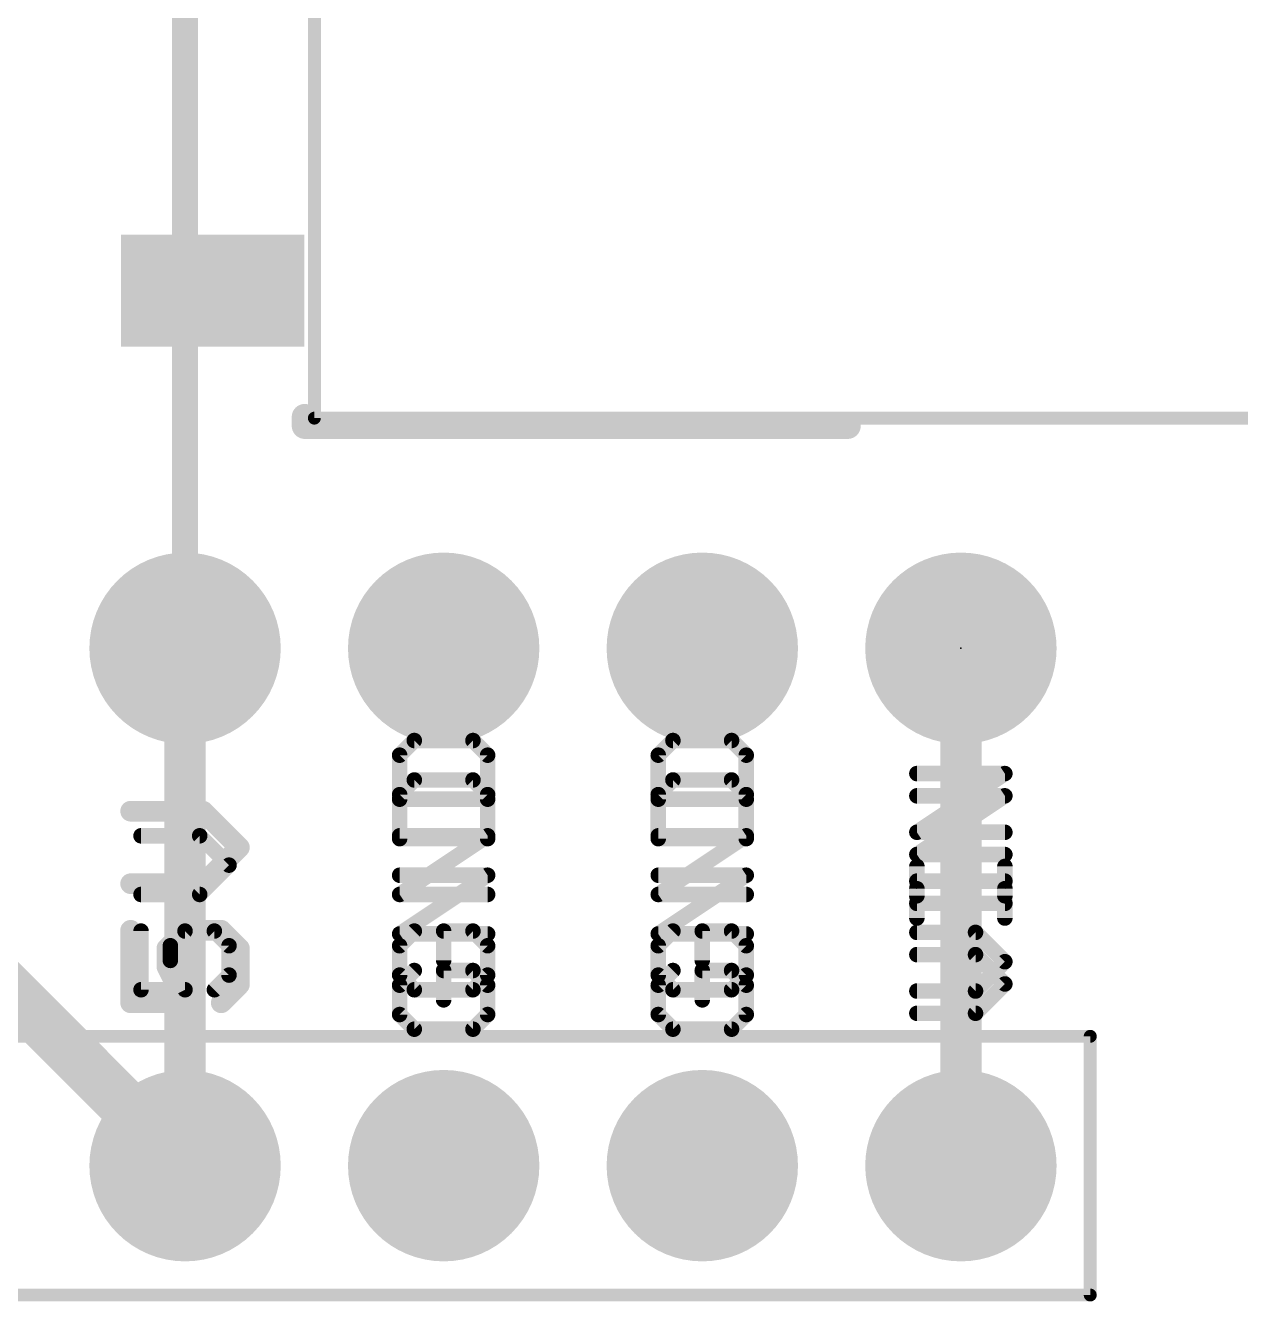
# Model space of a CAD drawing. Extents: x -16 to 95, y -11 to 53.
# Drawn here: x 27.64 to 39.58, y 1.21 to 13.73 of the extents above; entities that cross this region are included whole.
import ezdxf

# ---------------------------------------------------------------- set-up
doc = ezdxf.new("R2010")
doc.units = 0
for name, color, linetype in [('1', 12, 'CONTINUOUS'), ('16', 132, 'CONTINUOUS'), ('17', 110, 'CONTINUOUS'), ('21', 41, 'CONTINUOUS'), ('23', 53, 'CONTINUOUS'), ('51', 53, 'CONTINUOUS')]:
    doc.layers.add(name, color=color, linetype=linetype)

# ---------------------------------------------------------------- blocks, each defined once
blk = doc.blocks.new('RECT')
blk.add_solid([(-0.5, -0.5), (0.5, -0.5), (-0.5, 0.5), (0.5, 0.5)])
blk = doc.blocks.new('ROUNDP')
at = {"const_width": 0.5}
blk.add_lwpolyline([(0, -0.25, 1), (0, 0.25, 1), (0, -0.25)], format="xyb", dxfattribs=at)

msp = doc.modelspace()

# ---------------------------------------------------------------- linework, layer by layer
at = {"layer": '1', "const_width": 0.508}
msp.add_lwpolyline([(26.67, 5.08), (29.21, 2.54)], dxfattribs=at)
at = {"layer": '1', "const_width": 0.254}
msp.add_lwpolyline([(29.1202, 2.4502, 1), (29.2998, 2.6298)], format="xyb", dxfattribs=at)
at = {"layer": '16'}
for points, const_width in [([(29.21, 7.62), (29.21, 33.02)], 0.254), ([(29.21, 2.54), (29.21, 7.62)], 0.4064), ([(36.83, 2.54), (36.83, 7.62)], 0.4064)]:
    msp.add_lwpolyline(points, dxfattribs=dict(at, const_width=const_width))
for points, const_width in [([(29.3116, 7.62, 1), (29.1084, 7.62)], 0.2032), ([(36.9316, 7.62, 1), (36.7284, 7.62)], 0.2032), ([(29.1465, 7.62, 1), (29.2735, 7.62)], 0.127), ([(29.1084, 2.54, 1), (29.3116, 2.54)], 0.2032), ([(36.7284, 2.54, 1), (36.9316, 2.54)], 0.2032)]:
    msp.add_lwpolyline(points, format="xyb", dxfattribs=dict(at, const_width=const_width))
at = {"layer": '21'}
for points, const_width in [([(30.385, 9.892), (30.385, 9.803)], 0.254), ([(30.385, 9.803), (35.719, 9.803)], 0.254), ([(31.4615, 6.3272), (31.3175, 6.1831)], 0.1524), ([(32.0377, 6.3272), (31.4615, 6.3272)], 0.1524), ([(32.1818, 6.1831), (32.0377, 6.3272)], 0.1524), ([(34.0015, 6.3272), (33.8575, 6.1831)], 0.1524), ([(34.5777, 6.3272), (34.0015, 6.3272)], 0.1524), ([(34.7218, 6.1831), (34.5777, 6.3272)], 0.1524), ([(31.3175, 6.1831), (31.3175, 5.751)], 0.1524), ([(32.1818, 5.751), (32.1818, 6.1831)], 0.1524), ([(33.8575, 6.1831), (33.8575, 5.751)], 0.1524), ([(34.7218, 5.751), (34.7218, 6.1831)], 0.1524), ([(36.3975, 5.595), (37.2618, 6.1713)], 0.1524), ([(37.2618, 6.1713), (36.3975, 6.1713)], 0.1524), ([(29.3875, 6.0204), (28.6757, 6.0204)], 0.2032), ([(29.7434, 5.6645), (29.3875, 6.0204)], 0.2032), ([(29.3875, 5.3086), (29.7434, 5.6645)], 0.2032), ([(31.3175, 5.751), (32.1818, 5.751)], 0.1524), ([(33.8575, 5.751), (34.7218, 5.751)], 0.1524), ([(37.2618, 5.595), (36.3975, 5.595)], 0.1524), ([(28.6757, 5.3086), (29.3875, 5.3086)], 0.2032), ([(31.3175, 4.8154), (32.1818, 5.3917)], 0.1524), ([(32.1818, 5.3917), (31.3175, 5.3917)], 0.1524), ([(33.8575, 4.8154), (34.7218, 5.3917)], 0.1524), ([(34.7218, 5.3917), (33.8575, 5.3917)], 0.1524), ([(36.3975, 4.9714), (36.3975, 5.2595)], 0.1524), ([(37.2618, 4.9714), (37.2618, 5.2595)], 0.1524), ([(37.2618, 5.1154), (36.3975, 5.1154)], 0.1524), ([(28.6757, 4.851), (28.6757, 4.1392)], 0.2032), ([(29.0316, 4.6731), (29.2095, 4.851)], 0.2032), ([(29.2095, 4.851), (29.5655, 4.851)], 0.2032), ([(29.5655, 4.851), (29.7434, 4.6731)], 0.2032), ([(32.1818, 4.8154), (31.3175, 4.8154)], 0.1524), ([(34.7218, 4.8154), (33.8575, 4.8154)], 0.1524), ([(29.0316, 4.4951), (29.0316, 4.6731)], 0.2032), ([(29.7434, 4.6731), (29.7434, 4.3172)], 0.2032), ([(36.9737, 4.6121), (36.3975, 4.6121)], 0.1524), ([(37.2618, 4.324), (36.9737, 4.6121)], 0.1524), ([(29.2095, 4.1392), (29.0316, 4.4951)], 0.2032), ([(31.4615, 4.4561), (31.3175, 4.3121)], 0.1524), ([(32.0377, 4.4561), (31.7496, 4.4561)], 0.1524), ([(31.7496, 4.4561), (31.7496, 4.168)], 0.1524), ([(32.1818, 4.3121), (32.0377, 4.4561)], 0.1524), ([(34.0015, 4.4561), (33.8575, 4.3121)], 0.1524), ([(34.5777, 4.4561), (34.2896, 4.4561)], 0.1524), ([(34.2896, 4.4561), (34.2896, 4.168)], 0.1524), ([(34.7218, 4.3121), (34.5777, 4.4561)], 0.1524), ([(29.7434, 4.3172), (29.5655, 4.1392)], 0.2032), ([(31.3175, 4.3121), (31.3175, 4.024)], 0.1524), ([(32.1818, 4.024), (32.1818, 4.3121)], 0.1524), ([(33.8575, 4.3121), (33.8575, 4.024)], 0.1524), ([(34.7218, 4.024), (34.7218, 4.3121)], 0.1524), ([(36.9737, 4.0358), (37.2618, 4.324)], 0.1524), ([(28.6757, 4.1392), (29.2095, 4.1392)], 0.2032), ([(31.3175, 4.024), (31.4615, 3.8799)], 0.1524), ([(32.0377, 3.8799), (32.1818, 4.024)], 0.1524), ([(33.8575, 4.024), (34.0015, 3.8799)], 0.1524), ([(34.5777, 3.8799), (34.7218, 4.024)], 0.1524), ([(36.3975, 4.0358), (36.9737, 4.0358)], 0.1524), ([(31.4615, 3.8799), (32.0377, 3.8799)], 0.1524), ([(34.0015, 3.8799), (34.5777, 3.8799)], 0.1524)]:
    msp.add_lwpolyline(points, dxfattribs=dict(at, const_width=const_width))
for points, const_width in [([(30.4485, 9.892, 1), (30.3215, 9.892)], 0.127), ([(30.385, 9.8665, 1), (30.385, 9.7395)], 0.127), ([(35.719, 9.7395, 1), (35.719, 9.8665)], 0.127), ([(30.3215, 9.803, 1), (30.4485, 9.803)], 0.127), ([(31.4615, 6.3653, 1), (31.4615, 6.2891)], 0.0762), ([(31.4885, 6.3002, 1), (31.4346, 6.3541)], 0.0762), ([(32.0647, 6.3541, 1), (32.0108, 6.3002)], 0.0762), ([(32.0377, 6.2891, 1), (32.0377, 6.3653)], 0.0762), ([(34.0015, 6.3653, 1), (34.0015, 6.2891)], 0.0762), ([(34.0285, 6.3002, 1), (33.9746, 6.3541)], 0.0762), ([(34.6047, 6.3541, 1), (34.5508, 6.3002)], 0.0762), ([(34.5777, 6.2891, 1), (34.5777, 6.3653)], 0.0762), ([(31.2905, 6.2101, 1), (31.3444, 6.1562)], 0.0762), ([(31.3556, 6.1831, 1), (31.2794, 6.1831)], 0.0762), ([(32.2199, 6.1831, 1), (32.1437, 6.1831)], 0.0762), ([(32.1549, 6.1562, 1), (32.2087, 6.2101)], 0.0762), ([(33.8305, 6.2101, 1), (33.8844, 6.1562)], 0.0762), ([(33.8956, 6.1831, 1), (33.8194, 6.1831)], 0.0762), ([(34.7599, 6.1831, 1), (34.6837, 6.1831)], 0.0762), ([(34.6949, 6.1562, 1), (34.7487, 6.2101)], 0.0762), ([(36.3975, 6.2094, 1), (36.3975, 6.1332)], 0.0762), ([(37.2829, 6.1396, 1), (37.2407, 6.203)], 0.0762), ([(37.2618, 6.1332, 1), (37.2618, 6.2094)], 0.0762), ([(28.6757, 6.0712, 1), (28.6757, 5.9696)], 0.1016), ([(29.4234, 6.0563, 1), (29.3516, 5.9845)], 0.1016), ([(29.3875, 5.9696, 1), (29.3875, 6.0712)], 0.1016), ([(29.7793, 5.6286, 1), (29.7075, 5.7004)], 0.1016), ([(31.3175, 5.7891, 1), (31.3175, 5.7129)], 0.0762), ([(31.2794, 5.751, 1), (31.3556, 5.751)], 0.0762), ([(32.1437, 5.751, 1), (32.2199, 5.751)], 0.0762), ([(32.1818, 5.7129, 1), (32.1818, 5.7891)], 0.0762), ([(33.8575, 5.7891, 1), (33.8575, 5.7129)], 0.0762), ([(33.8194, 5.751, 1), (33.8956, 5.751)], 0.0762), ([(34.6837, 5.751, 1), (34.7599, 5.751)], 0.0762), ([(34.7218, 5.7129, 1), (34.7218, 5.7891)], 0.0762), ([(29.7075, 5.6286, 1), (29.7793, 5.7004)], 0.1016), ([(36.3763, 5.6267, 1), (36.4186, 5.5633)], 0.0762), ([(36.3975, 5.6331, 1), (36.3975, 5.5569)], 0.0762), ([(37.2618, 5.5569, 1), (37.2618, 5.6331)], 0.0762), ([(28.6757, 5.3594, 1), (28.6757, 5.2578)], 0.1016), ([(29.3516, 5.3445, 1), (29.4234, 5.2727)], 0.1016), ([(29.3875, 5.2578, 1), (29.3875, 5.3594)], 0.1016), ([(31.3175, 5.4298, 1), (31.3175, 5.3536)], 0.0762), ([(32.2029, 5.36, 1), (32.1607, 5.4234)], 0.0762), ([(32.1818, 5.3536, 1), (32.1818, 5.4298)], 0.0762), ([(33.8575, 5.4298, 1), (33.8575, 5.3536)], 0.0762), ([(34.7429, 5.36, 1), (34.7007, 5.4234)], 0.0762), ([(34.7218, 5.3536, 1), (34.7218, 5.4298)], 0.0762), ([(36.4356, 5.2595, 1), (36.3594, 5.2595)], 0.0762), ([(37.2999, 5.2595, 1), (37.2237, 5.2595)], 0.0762), ([(36.3975, 5.1535, 1), (36.3975, 5.0773)], 0.0762), ([(37.2618, 5.0773, 1), (37.2618, 5.1535)], 0.0762), ([(28.7265, 4.851, 1), (28.6249, 4.851)], 0.1016), ([(29.2095, 4.9018, 1), (29.2095, 4.8002)], 0.1016), ([(29.2455, 4.8151, 1), (29.1736, 4.8869)], 0.1016), ([(29.6014, 4.8869, 1), (29.5295, 4.8151)], 0.1016), ([(29.5655, 4.8002, 1), (29.5655, 4.9018)], 0.1016), ([(31.3175, 4.8535, 1), (31.3175, 4.7773)], 0.0762), ([(32.1818, 4.7773, 1), (32.1818, 4.8535)], 0.0762), ([(33.8575, 4.8535, 1), (33.8575, 4.7773)], 0.0762), ([(34.7218, 4.7773, 1), (34.7218, 4.8535)], 0.0762), ([(36.3594, 4.9714, 1), (36.4356, 4.9714)], 0.0762), ([(37.2237, 4.9714, 1), (37.2999, 4.9714)], 0.0762), ([(29.0824, 4.6731, 1), (28.9808, 4.6731)], 0.1016), ([(29.7942, 4.6731, 1), (29.6926, 4.6731)], 0.1016), ([(31.2963, 4.8471, 1), (31.3386, 4.7837)], 0.0762), ([(33.8363, 4.8471, 1), (33.8786, 4.7837)], 0.0762), ([(28.9957, 4.709, 1), (29.0675, 4.6371)], 0.1016), ([(29.7075, 4.6371, 1), (29.7793, 4.709)], 0.1016), ([(36.3975, 4.6502, 1), (36.3975, 4.574)], 0.0762), ([(37.0006, 4.639, 1), (36.9467, 4.5851)], 0.0762), ([(36.9737, 4.574, 1), (36.9737, 4.6502)], 0.0762), ([(29.077, 4.5178, 1), (28.9862, 4.4724)], 0.1016), ([(28.9808, 4.4951, 1), (29.0824, 4.4951)], 0.1016), ([(31.4885, 4.4292, 1), (31.4346, 4.4831)], 0.0762), ([(31.7496, 4.4942, 1), (31.7496, 4.418)], 0.0762), ([(31.7877, 4.4561, 1), (31.7115, 4.4561)], 0.0762), ([(32.0647, 4.4831, 1), (32.0108, 4.4292)], 0.0762), ([(32.0377, 4.418, 1), (32.0377, 4.4942)], 0.0762), ([(34.0285, 4.4292, 1), (33.9746, 4.4831)], 0.0762), ([(34.2896, 4.4942, 1), (34.2896, 4.418)], 0.0762), ([(34.3277, 4.4561, 1), (34.2515, 4.4561)], 0.0762), ([(34.6047, 4.4831, 1), (34.5508, 4.4292)], 0.0762), ([(34.5777, 4.418, 1), (34.5777, 4.4942)], 0.0762), ([(29.7793, 4.2812, 1), (29.7075, 4.3531)], 0.1016), ([(31.3556, 4.3121, 1), (31.2794, 4.3121)], 0.0762), ([(32.2199, 4.3121, 1), (32.1437, 4.3121)], 0.0762), ([(33.8956, 4.3121, 1), (33.8194, 4.3121)], 0.0762), ([(34.7599, 4.3121, 1), (34.6837, 4.3121)], 0.0762), ([(37.2887, 4.297, 1), (37.2349, 4.3509)], 0.0762), ([(37.2349, 4.297, 1), (37.2887, 4.3509)], 0.0762), ([(29.6926, 4.3172, 1), (29.7942, 4.3172)], 0.1016), ([(31.2905, 4.339, 1), (31.3444, 4.2851)], 0.0762), ([(32.1549, 4.2851, 1), (32.2087, 4.339)], 0.0762), ([(33.8305, 4.339, 1), (33.8844, 4.2851)], 0.0762), ([(34.6949, 4.2851, 1), (34.7487, 4.339)], 0.0762), ([(28.6757, 4.19, 1), (28.6757, 4.0884)], 0.1016), ([(28.6249, 4.1392, 1), (28.7265, 4.1392)], 0.1016), ([(29.1641, 4.1165, 1), (29.255, 4.1619)], 0.1016), ([(29.2095, 4.0884, 1), (29.2095, 4.19)], 0.1016), ([(29.5295, 4.1751, 1), (29.6014, 4.1033)], 0.1016), ([(31.7115, 4.168, 1), (31.7877, 4.168)], 0.0762), ([(34.2515, 4.168, 1), (34.3277, 4.168)], 0.0762), ([(31.3444, 4.0509, 1), (31.2905, 3.997)], 0.0762), ([(31.2794, 4.024, 1), (31.3556, 4.024)], 0.0762), ([(32.1437, 4.024, 1), (32.2199, 4.024)], 0.0762), ([(32.2087, 3.997, 1), (32.1549, 4.0509)], 0.0762), ([(33.8844, 4.0509, 1), (33.8305, 3.997)], 0.0762), ([(33.8194, 4.024, 1), (33.8956, 4.024)], 0.0762), ([(34.6837, 4.024, 1), (34.7599, 4.024)], 0.0762), ([(34.7487, 3.997, 1), (34.6949, 4.0509)], 0.0762), ([(36.3975, 4.0739, 1), (36.3975, 3.9977)], 0.0762), ([(36.9467, 4.0628, 1), (37.0006, 4.0089)], 0.0762), ([(36.9737, 3.9977, 1), (36.9737, 4.0739)], 0.0762), ([(31.4615, 3.918, 1), (31.4615, 3.8418)], 0.0762), ([(31.4346, 3.853, 1), (31.4885, 3.9069)], 0.0762), ([(32.0108, 3.9069, 1), (32.0647, 3.853)], 0.0762), ([(32.0377, 3.8418, 1), (32.0377, 3.918)], 0.0762), ([(34.0015, 3.918, 1), (34.0015, 3.8418)], 0.0762), ([(33.9746, 3.853, 1), (34.0285, 3.9069)], 0.0762), ([(34.5508, 3.9069, 1), (34.6047, 3.853)], 0.0762), ([(34.5777, 3.8418, 1), (34.5777, 3.918)], 0.0762)]:
    msp.add_lwpolyline(points, format="xyb", dxfattribs=dict(at, const_width=const_width))
at = {"layer": '23'}
msp.add_point((36.83, 7.62), dxfattribs=at)
at = {"layer": '51'}
for points, const_width in [([(30.48, 9.88), (30.48, 38.38)], 0.127), ([(59.28, 9.88), (30.48, 9.88)], 0.127), ([(31.4615, 6.7145), (31.3175, 6.5704)], 0.1524), ([(32.0377, 6.7145), (31.4615, 6.7145)], 0.1524), ([(32.1818, 6.5704), (32.0377, 6.7145)], 0.1524), ([(34.0015, 6.7145), (33.8575, 6.5704)], 0.1524), ([(34.5777, 6.7145), (34.0015, 6.7145)], 0.1524), ([(34.7218, 6.5704), (34.5777, 6.7145)], 0.1524), ([(31.3175, 6.5704), (31.3175, 6.1382)], 0.1524), ([(32.1818, 6.1382), (32.1818, 6.5704)], 0.1524), ([(33.8575, 6.5704), (33.8575, 6.1382)], 0.1524), ([(34.7218, 6.1382), (34.7218, 6.5704)], 0.1524), ([(36.3975, 5.8137), (37.2618, 6.3899)], 0.1524), ([(37.2618, 6.3899), (36.3975, 6.3899)], 0.1524), ([(31.3175, 6.1382), (32.1818, 6.1382)], 0.1524), ([(33.8575, 6.1382), (34.7218, 6.1382)], 0.1524), ([(37.2618, 5.8137), (36.3975, 5.8137)], 0.1524), ([(29.3537, 5.7789), (28.7775, 5.7789)], 0.1524), ([(29.6418, 5.4908), (29.3537, 5.7789)], 0.1524), ([(31.3175, 5.2027), (32.1818, 5.7789)], 0.1524), ([(32.1818, 5.7789), (31.3175, 5.7789)], 0.1524), ([(33.8575, 5.2027), (34.7218, 5.7789)], 0.1524), ([(34.7218, 5.7789), (33.8575, 5.7789)], 0.1524), ([(29.3537, 5.2027), (29.6418, 5.4908)], 0.1524), ([(36.3975, 5.19), (36.3975, 5.4781)], 0.1524), ([(37.2618, 5.19), (37.2618, 5.4781)], 0.1524), ([(37.2618, 5.3341), (36.3975, 5.3341)], 0.1524), ([(28.7775, 5.2027), (29.3537, 5.2027)], 0.1524), ([(32.1818, 5.2027), (31.3175, 5.2027)], 0.1524), ([(34.7218, 5.2027), (33.8575, 5.2027)], 0.1524), ([(28.7775, 4.8434), (28.7775, 4.2672)], 0.1524), ([(29.0656, 4.6994), (29.2096, 4.8434)], 0.1524), ([(29.2096, 4.8434), (29.4977, 4.8434)], 0.1524), ([(29.4977, 4.8434), (29.6418, 4.6994)], 0.1524), ([(31.4615, 4.8434), (31.3175, 4.6994)], 0.1524), ([(32.0377, 4.8434), (31.7496, 4.8434)], 0.1524), ([(31.7496, 4.8434), (31.7496, 4.5553)], 0.1524), ([(32.1818, 4.6994), (32.0377, 4.8434)], 0.1524), ([(34.0015, 4.8434), (33.8575, 4.6994)], 0.1524), ([(34.5777, 4.8434), (34.2896, 4.8434)], 0.1524), ([(34.2896, 4.8434), (34.2896, 4.5553)], 0.1524), ([(34.7218, 4.6994), (34.5777, 4.8434)], 0.1524), ([(36.9737, 4.8307), (36.3975, 4.8307)], 0.1524), ([(37.2618, 4.5426), (36.9737, 4.8307)], 0.1524), ([(29.0656, 4.5553), (29.0656, 4.6994)], 0.1524), ([(29.6418, 4.6994), (29.6418, 4.4113)], 0.1524), ([(31.3175, 4.6994), (31.3175, 4.4113)], 0.1524), ([(32.1818, 4.4113), (32.1818, 4.6994)], 0.1524), ([(33.8575, 4.6994), (33.8575, 4.4113)], 0.1524), ([(34.7218, 4.4113), (34.7218, 4.6994)], 0.1524), ([(29.2096, 4.2672), (29.0656, 4.5553)], 0.1524), ([(36.9737, 4.2545), (37.2618, 4.5426)], 0.1524), ([(29.6418, 4.4113), (29.4977, 4.2672)], 0.1524), ([(31.3175, 4.4113), (31.4615, 4.2672)], 0.1524), ([(32.0377, 4.2672), (32.1818, 4.4113)], 0.1524), ([(33.8575, 4.4113), (34.0015, 4.2672)], 0.1524), ([(34.5777, 4.2672), (34.7218, 4.4113)], 0.1524), ([(28.7775, 4.2672), (29.2096, 4.2672)], 0.1524), ([(31.4615, 4.2672), (32.0377, 4.2672)], 0.1524), ([(34.0015, 4.2672), (34.5777, 4.2672)], 0.1524), ([(36.3975, 4.2545), (36.9737, 4.2545)], 0.1524), ([(22.86, 3.81), (38.1, 3.81)], 0.127), ([(38.1, 3.81), (38.1, 1.27)], 0.127), ([(38.1, 1.27), (22.86, 1.27)], 0.127)]:
    msp.add_lwpolyline(points, dxfattribs=dict(at, const_width=const_width))
for points, const_width in [([(30.48, 9.9118, 1), (30.48, 9.8483)], 0.0635), ([(30.4483, 9.88, 1), (30.5117, 9.88)], 0.0635), ([(31.4615, 6.7526, 1), (31.4615, 6.6764)], 0.0762), ([(31.4885, 6.6875, 1), (31.4346, 6.7414)], 0.0762), ([(32.0647, 6.7414, 1), (32.0108, 6.6875)], 0.0762), ([(32.0377, 6.6764, 1), (32.0377, 6.7526)], 0.0762), ([(34.0015, 6.7526, 1), (34.0015, 6.6764)], 0.0762), ([(34.0285, 6.6875, 1), (33.9746, 6.7414)], 0.0762), ([(34.6047, 6.7414, 1), (34.5508, 6.6875)], 0.0762), ([(34.5777, 6.6764, 1), (34.5777, 6.7526)], 0.0762), ([(31.3556, 6.5704, 1), (31.2794, 6.5704)], 0.0762), ([(32.2199, 6.5704, 1), (32.1437, 6.5704)], 0.0762), ([(33.8956, 6.5704, 1), (33.8194, 6.5704)], 0.0762), ([(34.7599, 6.5704, 1), (34.6837, 6.5704)], 0.0762), ([(31.2905, 6.5973, 1), (31.3444, 6.5435)], 0.0762), ([(32.1549, 6.5435, 1), (32.2087, 6.5973)], 0.0762), ([(33.8305, 6.5973, 1), (33.8844, 6.5435)], 0.0762), ([(34.6949, 6.5435, 1), (34.7487, 6.5973)], 0.0762), ([(36.3975, 6.428, 1), (36.3975, 6.3518)], 0.0762), ([(37.2829, 6.3582, 1), (37.2407, 6.4216)], 0.0762), ([(37.2618, 6.3518, 1), (37.2618, 6.428)], 0.0762), ([(31.3175, 6.1763, 1), (31.3175, 6.1001)], 0.0762), ([(31.2794, 6.1382, 1), (31.3556, 6.1382)], 0.0762), ([(32.1437, 6.1382, 1), (32.2199, 6.1382)], 0.0762), ([(32.1818, 6.1001, 1), (32.1818, 6.1763)], 0.0762), ([(33.8575, 6.1763, 1), (33.8575, 6.1001)], 0.0762), ([(33.8194, 6.1382, 1), (33.8956, 6.1382)], 0.0762), ([(34.6837, 6.1382, 1), (34.7599, 6.1382)], 0.0762), ([(34.7218, 6.1001, 1), (34.7218, 6.1763)], 0.0762), ([(36.3975, 5.8518, 1), (36.3975, 5.7756)], 0.0762), ([(37.2618, 5.7756, 1), (37.2618, 5.8518)], 0.0762), ([(28.7775, 5.817, 1), (28.7775, 5.7408)], 0.0762), ([(29.3806, 5.8059, 1), (29.3267, 5.752)], 0.0762), ([(29.3537, 5.7408, 1), (29.3537, 5.817)], 0.0762), ([(31.3175, 5.817, 1), (31.3175, 5.7408)], 0.0762), ([(32.2029, 5.7472, 1), (32.1607, 5.8106)], 0.0762), ([(32.1818, 5.7408, 1), (32.1818, 5.817)], 0.0762), ([(33.8575, 5.817, 1), (33.8575, 5.7408)], 0.0762), ([(34.7429, 5.7472, 1), (34.7007, 5.8106)], 0.0762), ([(34.7218, 5.7408, 1), (34.7218, 5.817)], 0.0762), ([(36.3763, 5.8454, 1), (36.4186, 5.782)], 0.0762), ([(29.6687, 5.4639, 1), (29.6149, 5.5178)], 0.0762), ([(29.6149, 5.4639, 1), (29.6687, 5.5178)], 0.0762), ([(36.4356, 5.4781, 1), (36.3594, 5.4781)], 0.0762), ([(37.2999, 5.4781, 1), (37.2237, 5.4781)], 0.0762), ([(36.3975, 5.3722, 1), (36.3975, 5.296)], 0.0762), ([(37.2618, 5.296, 1), (37.2618, 5.3722)], 0.0762), ([(28.7775, 5.2408, 1), (28.7775, 5.1646)], 0.0762), ([(29.3267, 5.2297, 1), (29.3806, 5.1758)], 0.0762), ([(29.3537, 5.1646, 1), (29.3537, 5.2408)], 0.0762), ([(31.2963, 5.2344, 1), (31.3386, 5.171)], 0.0762), ([(31.3175, 5.2408, 1), (31.3175, 5.1646)], 0.0762), ([(32.1818, 5.1646, 1), (32.1818, 5.2408)], 0.0762), ([(33.8363, 5.2344, 1), (33.8786, 5.171)], 0.0762), ([(33.8575, 5.2408, 1), (33.8575, 5.1646)], 0.0762), ([(34.7218, 5.1646, 1), (34.7218, 5.2408)], 0.0762), ([(36.3594, 5.19, 1), (36.4356, 5.19)], 0.0762), ([(37.2237, 5.19, 1), (37.2999, 5.19)], 0.0762), ([(28.8156, 4.8434, 1), (28.7394, 4.8434)], 0.0762), ([(29.2096, 4.8815, 1), (29.2096, 4.8053)], 0.0762), ([(29.2366, 4.8165, 1), (29.1827, 4.8704)], 0.0762), ([(29.5247, 4.8704, 1), (29.4708, 4.8165)], 0.0762), ([(29.4977, 4.8053, 1), (29.4977, 4.8815)], 0.0762), ([(31.4885, 4.8165, 1), (31.4346, 4.8704)], 0.0762), ([(31.7496, 4.8815, 1), (31.7496, 4.8053)], 0.0762), ([(31.7877, 4.8434, 1), (31.7115, 4.8434)], 0.0762), ([(32.0647, 4.8704, 1), (32.0108, 4.8165)], 0.0762), ([(32.0377, 4.8053, 1), (32.0377, 4.8815)], 0.0762), ([(34.0285, 4.8165, 1), (33.9746, 4.8704)], 0.0762), ([(34.2896, 4.8815, 1), (34.2896, 4.8053)], 0.0762), ([(34.3277, 4.8434, 1), (34.2515, 4.8434)], 0.0762), ([(34.6047, 4.8704, 1), (34.5508, 4.8165)], 0.0762), ([(34.5777, 4.8053, 1), (34.5777, 4.8815)], 0.0762), ([(36.3975, 4.8688, 1), (36.3975, 4.7926)], 0.0762), ([(37.0006, 4.8577, 1), (36.9467, 4.8038)], 0.0762), ([(36.9737, 4.7926, 1), (36.9737, 4.8688)], 0.0762), ([(29.0386, 4.7263, 1), (29.0925, 4.6724)], 0.0762), ([(29.1037, 4.6994, 1), (29.0275, 4.6994)], 0.0762), ([(29.6799, 4.6994, 1), (29.6037, 4.6994)], 0.0762), ([(29.6149, 4.6724, 1), (29.6687, 4.7263)], 0.0762), ([(31.2905, 4.7263, 1), (31.3444, 4.6724)], 0.0762), ([(31.3556, 4.6994, 1), (31.2794, 4.6994)], 0.0762), ([(32.2199, 4.6994, 1), (32.1437, 4.6994)], 0.0762), ([(32.1549, 4.6724, 1), (32.2087, 4.7263)], 0.0762), ([(33.8305, 4.7263, 1), (33.8844, 4.6724)], 0.0762), ([(33.8956, 4.6994, 1), (33.8194, 4.6994)], 0.0762), ([(34.7599, 4.6994, 1), (34.6837, 4.6994)], 0.0762), ([(34.6949, 4.6724, 1), (34.7487, 4.7263)], 0.0762), ([(29.0997, 4.5724, 1), (29.0315, 4.5383)], 0.0762), ([(29.0275, 4.5553, 1), (29.1037, 4.5553)], 0.0762), ([(31.7115, 4.5553, 1), (31.7877, 4.5553)], 0.0762), ([(34.2515, 4.5553, 1), (34.3277, 4.5553)], 0.0762), ([(37.2887, 4.5157, 1), (37.2349, 4.5696)], 0.0762), ([(37.2349, 4.5157, 1), (37.2887, 4.5696)], 0.0762), ([(29.6037, 4.4113, 1), (29.6799, 4.4113)], 0.0762), ([(29.6687, 4.3843, 1), (29.6149, 4.4382)], 0.0762), ([(31.3444, 4.4382, 1), (31.2905, 4.3843)], 0.0762), ([(31.2794, 4.4113, 1), (31.3556, 4.4113)], 0.0762), ([(32.1437, 4.4113, 1), (32.2199, 4.4113)], 0.0762), ([(32.2087, 4.3843, 1), (32.1549, 4.4382)], 0.0762), ([(33.8844, 4.4382, 1), (33.8305, 4.3843)], 0.0762), ([(33.8194, 4.4113, 1), (33.8956, 4.4113)], 0.0762), ([(34.6837, 4.4113, 1), (34.7599, 4.4113)], 0.0762), ([(34.7487, 4.3843, 1), (34.6949, 4.4382)], 0.0762), ([(28.7775, 4.3053, 1), (28.7775, 4.2291)], 0.0762), ([(28.7394, 4.2672, 1), (28.8156, 4.2672)], 0.0762), ([(29.1756, 4.2502, 1), (29.2437, 4.2842)], 0.0762), ([(29.2096, 4.2291, 1), (29.2096, 4.3053)], 0.0762), ([(29.4708, 4.2941, 1), (29.5247, 4.2403)], 0.0762), ([(31.4615, 4.3053, 1), (31.4615, 4.2291)], 0.0762), ([(31.4346, 4.2403, 1), (31.4885, 4.2941)], 0.0762), ([(32.0108, 4.2941, 1), (32.0647, 4.2403)], 0.0762), ([(32.0377, 4.2291, 1), (32.0377, 4.3053)], 0.0762), ([(34.0015, 4.3053, 1), (34.0015, 4.2291)], 0.0762), ([(33.9746, 4.2403, 1), (34.0285, 4.2941)], 0.0762), ([(34.5508, 4.2941, 1), (34.6047, 4.2403)], 0.0762), ([(34.5777, 4.2291, 1), (34.5777, 4.3053)], 0.0762), ([(36.3975, 4.2926, 1), (36.3975, 4.2164)], 0.0762), ([(36.9467, 4.2814, 1), (37.0006, 4.2276)], 0.0762), ([(36.9737, 4.2164, 1), (36.9737, 4.2926)], 0.0762), ([(38.1318, 3.81, 1), (38.0682, 3.81)], 0.0635), ([(38.1, 3.7782, 1), (38.1, 3.8418)], 0.0635), ([(38.0682, 1.27, 1), (38.1318, 1.27)], 0.0635), ([(38.1, 1.2383, 1), (38.1, 1.3017)], 0.0635)]:
    msp.add_lwpolyline(points, format="xyb", dxfattribs=dict(at, const_width=const_width))

# ---------------------------------------------------------------- block references
at = {"layer": '1', "xscale": 1.8, "yscale": 1.1}
msp.add_blockref('RECT', (29.48, 11.13), dxfattribs=at)
at = {"layer": '17', "xscale": 1.8796, "yscale": 1.8796, "rotation": 270}
for p in [(29.21, 7.62), (29.21, 7.62), (31.75, 7.62), (31.75, 7.62), (34.29, 7.62), (34.29, 7.62), (36.83, 7.62), (36.83, 7.62)]:
    msp.add_blockref('ROUNDP', p, dxfattribs=at)
at = {"layer": '17', "xscale": 1.8796, "yscale": 1.8796}
for p in [(29.21, 2.54), (29.21, 2.54), (31.75, 2.54), (31.75, 2.54), (34.29, 2.54), (34.29, 2.54), (36.83, 2.54), (36.83, 2.54)]:
    msp.add_blockref('ROUNDP', p, dxfattribs=at)
at = {"layer": '51', "xscale": 0.508, "yscale": 0.508, "rotation": 180}
for p in [(29.21, 7.62), (31.75, 7.62), (34.29, 7.62), (36.83, 7.62)]:
    msp.add_blockref('RECT', p, dxfattribs=at)

doc.saveas('drawing.dxf')
